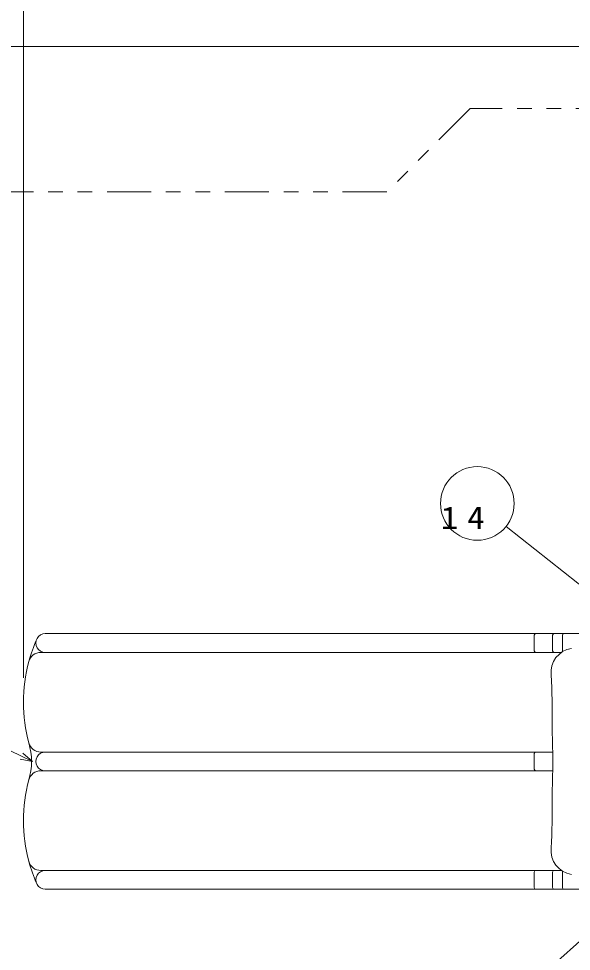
# Model space of a CAD drawing. Units: millimetres on the paper. Extents: x 0 to 420, y -594 to 297.
# Drawn here: x 92.9 to 130.4, y 158.8 to 222.2 of the extents above; entities that cross this region are included whole.
import ezdxf

# ---------------------------------------------------------------- set-up
doc = ezdxf.new("R2010")
doc.units = ezdxf.units.MM
doc.linetypes.add('USER3', pattern=[8, 3, -1, 1, -1, 1, -1])
for name, color, linetype, lineweight in [('2D', 7, 'Continuous', 13), ('2D_DIMENSION', 7, 'Continuous', 13), ('2D_OUTLINE', 7, 'USER3', 13), ('AM_5', 7, 'Continuous', 13)]:
    doc.layers.add(name, color=color, linetype=linetype, lineweight=lineweight)
doc.styles.add('ＭＳ ゴシック', font='')
doc.styles.get('ＭＳ ゴシック').set_extended_font_data('MS Gothic')

msp = doc.modelspace()

# ---------------------------------------------------------------- linework, layer by layer
at = {"layer": '2D'}
for p, q in [((129.784, 180.382), (94.679, 180.382)), ((127.89, 179.218), (127.89, 180.277)), ((129.128, 179.218), (129.128, 180.277)), ((131.517, 180.382), (129.784, 180.382)), ((129.799, 179.151), (129.799, 180.277)), ((129.74, 179.112), (94.379, 179.112)), ((129.135, 172.339), (94.379, 172.339)), ((127.89, 171.175), (127.89, 172.234)), ((129.135, 171.069), (94.379, 171.069)), ((129.74, 164.296), (94.379, 164.296)), ((127.89, 163.132), (127.89, 164.19)), ((129.128, 163.132), (129.128, 164.19)), ((129.799, 163.132), (129.799, 164.258)), ((129.784, 163.026), (94.679, 163.026)), ((131.517, 163.026), (129.784, 163.026))]:
    msp.add_line(p, q, dxfattribs=at)
for centre, radius, start, end in [((103.778, 175.726), 10.583, 156.08398, 164.87833), ((94.679, 179.747), 0.635, 89.99995, 270.00005), ((127.996, 180.277), 0.106, 90, 180), ((129.234, 180.277), 0.106, 90, 180), ((129.905, 180.277), 0.106, 90, 180), ((130.674, 177.752), 1.651, 99.44653, 186.00837), ((94.379, 178.266), 0.847, 90, 164.87833), ((127.996, 179.218), 0.106, 180, 270), ((129.234, 179.218), 0.106, 180, 270), ((103.778, 175.726), 10.583, 164.87833, 195.12167), ((89.613, 175.208), 39.491, 358.54083, 3.44289), ((-1276.563, 140.049), 1406.07, 1.29004, 1.39185), ((89.518, 171.704), 4.233, 342.67291, 17.32708), ((94.379, 173.186), 0.847, 195.12167, 270), ((94.679, 171.704), 0.635, 89.99995, 270.00005), ((127.996, 172.234), 0.106, 90, 180), ((-1276.563, 203.36), 1406.07, 358.60815, 358.70996), ((94.379, 170.223), 0.847, 90, 164.87834), ((127.996, 171.175), 0.106, 180, 270), ((103.778, 167.683), 10.583, 164.87834, 195.12167), ((89.613, 168.201), 39.491, 356.55711, 1.45917), ((130.674, 165.657), 1.651, 173.99163, 260.55347), ((103.778, 167.683), 10.583, 195.12167, 203.91602), ((94.379, 165.143), 0.847, 195.12167, 270), ((94.679, 163.661), 0.635, 89.99995, 270.00005), ((127.996, 164.19), 0.106, 90, 180), ((129.234, 164.19), 0.106, 90, 180), ((127.996, 163.132), 0.106, 180, 270), ((129.234, 163.132), 0.106, 180, 270), ((129.905, 163.132), 0.106, 180, 270)]:
    msp.add_arc(centre, radius, start, end, dxfattribs=at)
at = {"layer": '2D_DIMENSION'}
for p, q in [((93.195, 177.392), (93.195, 253.984)), ((93.195, 177.392), (93.195, 253.984)), ((194.679, 220.266), (56.406, 220.266)), ((194.679, 220.266), (56.406, 220.266))]:
    msp.add_line(p, q, dxfattribs=at)
at = {"layer": '2D_OUTLINE'}
for p, q in [((123.538, 216.046), (117.873, 210.381)), ((149.715, 216.046), (123.538, 216.046)), ((117.873, 210.381), (81.99, 210.381))]:
    msp.add_line(p, q, dxfattribs=at)
at = {"layer": 'AM_5'}
for p, q in [((125.975, 187.671), (132.624, 182.383)), ((87.306, 174.834), (93.067, 172.066)), ((92.97, 171.865), (93.818, 171.706)), ((93.067, 172.066), (93.818, 171.706)), ((93.818, 171.706), (93.163, 172.268)), ((127.241, 156.16), (132.655, 160.99))]:
    msp.add_line(p, q, dxfattribs=at)
msp.add_circle((124.018, 189.227), 2.5, dxfattribs=at)

# ---------------------------------------------------------------- texts
at = {"layer": 'AM_5', "insert": (121.538, 187.491), "char_height": 1.527, "attachment_point": 7, "style": 'ＭＳ ゴシック'}
msp.add_mtext('\\T1.5;\\W1.15;14', dxfattribs=at)

doc.saveas('drawing.dxf')
